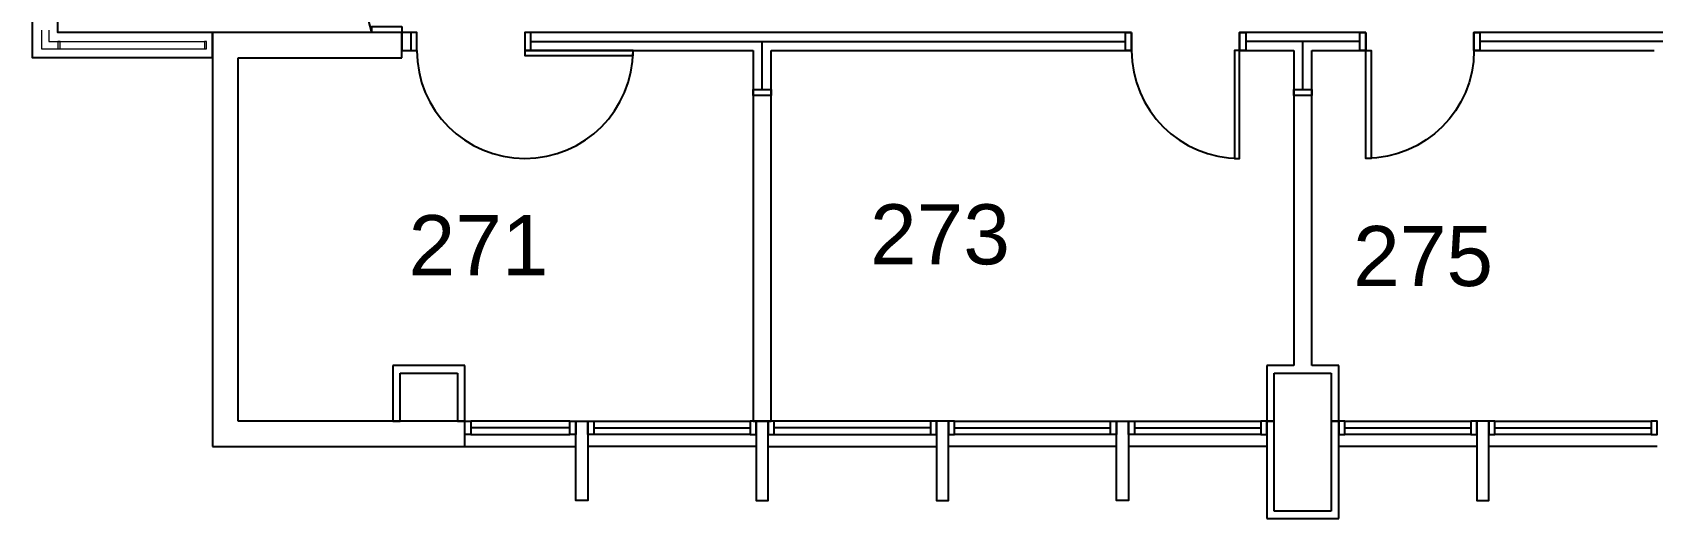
# Model space of a CAD drawing. Header units: inches. Extents: x -60 to 4788, y -1491 to 1233.
# Drawn here: x -60 to 480, y -24 to 138 of the extents above; entities that cross this region are included whole.
import ezdxf

# ---------------------------------------------------------------- set-up
doc = ezdxf.new("R2010")
doc.units = ezdxf.units.IN
doc.header["$LTSCALE"] = 48
doc.header["$MEASUREMENT"] = 0
doc.layers.add('A-Anno-Note', color=231, linetype='Continuous', lineweight=25)
doc.layers.add('A-FLOR-HRAL', color=4, linetype='Continuous', lineweight=5)
for name, color, linetype in [('A-DOOR', 4, 'Continuous'), ('A-FLOR-FD', 1, 'Continuous'), ('A-GLAZ', 3, 'Continuous'), ('A-WALL', 5, 'Continuous'), ('A-WALL-JAMB', 6, 'Continuous')]:
    doc.layers.add(name, color=color, linetype=linetype)

# ---------------------------------------------------------------- blocks, each defined once
blk = doc.blocks.new('*U121')
at = {"linetype": 'ByBlock', "lineweight": -2}
for p, q in [((138, 0), (0, 0)), ((8.5, -8.5), (129.5, -8.5))]:
    blk.add_line(p, q, dxfattribs=at)
at = {"lineweight": -2}
for p, q in [((138, 0), (0, 0)), ((8.5, -8.5), (129.5, -8.5))]:
    blk.add_line(p, q, dxfattribs=at)
blk = doc.blocks.new('*U146')
at = {"linetype": 'ByBlock', "lineweight": -2}
for p, q in [((106.25, 3), (1.25, 3)), ((1.25, -3), (106.25, -3))]:
    blk.add_line(p, q, dxfattribs=at)
at = {"lineweight": -2}
for p, q in [((106.25, 3), (1.25, 3)), ((1.25, -3), (106.25, -3))]:
    blk.add_line(p, q, dxfattribs=at)
blk = doc.blocks.new('*U157')
at = {"linetype": 'ByBlock', "lineweight": -2}
for p, q in [((6, 0), (66, 0)), ((66, -6), (66, 0)), ((102, 0), (102, -6)), ((120, 0), (102, 0)), ((186, 0), (126, 0)), ((186, -6), (186, 0)), ((222, 0), (222, -6)), ((240, 0), (222, 0)), ((264, 0), (246, 0)), ((264, -6), (264, 0)), ((300, 0), (300, -6)), ((420, 0), (300, 0)), ((502, 0), (426, 0)), ((502, -6), (502, 0)), ((538, 0), (538, -6)), ((543, 0), (538, 0)), ((543, -6), (543, 0)), ((0, -6), (36, -6)), ((42, -6), (66, -6)), ((102, -6), (186, -6)), ((222, -6), (264, -6)), ((300, -6), (502, -6)), ((538, -6), (543, -6))]:
    blk.add_line(p, q, dxfattribs=at)
at = {"lineweight": -2}
for p, q in [((6, 0), (66, 0)), ((66, -6), (66, 0)), ((102, 0), (102, -6)), ((120, 0), (102, 0)), ((186, 0), (126, 0)), ((186, -6), (186, 0)), ((222, 0), (222, -6)), ((240, 0), (222, 0)), ((264, 0), (246, 0)), ((264, -6), (264, 0)), ((300, 0), (300, -6)), ((420, 0), (300, 0)), ((502, 0), (426, 0)), ((502, -6), (502, 0)), ((538, 0), (538, -6)), ((543, 0), (538, 0)), ((543, -6), (543, 0)), ((0, -6), (36, -6)), ((42, -6), (66, -6)), ((102, -6), (186, -6)), ((222, -6), (264, -6)), ((300, -6), (502, -6)), ((538, -6), (543, -6))]:
    blk.add_line(p, q, dxfattribs=at)
blk = doc.blocks.new('*U160')
at = {"linetype": 'ByBlock', "lineweight": -2}
for p, q in [((0, 3), (0, -3)), ((123.5, 3), (0, 3)), ((0, -3), (123.5, -3))]:
    blk.add_line(p, q, dxfattribs=at)
at = {"lineweight": -2}
for p, q in [((0, 3), (0, -3)), ((123.5, 3), (0, 3)), ((0, -3), (123.5, -3))]:
    blk.add_line(p, q, dxfattribs=at)
blk = doc.blocks.new('*U237')
at = {"linetype": 'ByBlock', "lineweight": -2}
for p, q in [((31.25, 0), (-1.25, 0)), ((1.25, -2.5), (31.25, -2.5)), ((31.25, -2.5), (31.25, 0))]:
    blk.add_line(p, q, dxfattribs=at)
at = {"lineweight": -2}
for p, q in [((31.25, 0), (-1.25, 0)), ((1.25, -2.5), (31.25, -2.5)), ((31.25, -2.5), (31.25, 0))]:
    blk.add_line(p, q, dxfattribs=at)
blk = doc.blocks.new('*U238')
at = {"linetype": 'ByBlock', "lineweight": -2}
for p, q in [((31.25, 0), (1.25, 0)), ((31.25, -2.5), (31.25, 0)), ((-1.25, -2.5), (31.25, -2.5))]:
    blk.add_line(p, q, dxfattribs=at)
at = {"lineweight": -2}
for p, q in [((31.25, 0), (1.25, 0)), ((31.25, -2.5), (31.25, 0)), ((-1.25, -2.5), (31.25, -2.5))]:
    blk.add_line(p, q, dxfattribs=at)
blk = doc.blocks.new('*U239')
at = {"linetype": 'ByBlock', "lineweight": -2}
for p, q in [((9, 1.25), (0, 1.25)), ((24, 1.25), (15, 1.25)), ((2.5, -1.25), (21.5, -1.25))]:
    blk.add_line(p, q, dxfattribs=at)
at = {"lineweight": -2}
for p, q in [((9, 1.25), (0, 1.25)), ((24, 1.25), (15, 1.25)), ((2.5, -1.25), (21.5, -1.25))]:
    blk.add_line(p, q, dxfattribs=at)
blk = doc.blocks.new('*U240')
at = {"linetype": 'ByBlock', "lineweight": -2}
for p, q in [((21.5, 1.25), (2.5, 1.25)), ((0, -1.25), (24, -1.25))]:
    blk.add_line(p, q, dxfattribs=at)
at = {"lineweight": -2}
for p, q in [((21.5, 1.25), (2.5, 1.25)), ((0, -1.25), (24, -1.25))]:
    blk.add_line(p, q, dxfattribs=at)
blk = doc.blocks.new('*U241')
at = {"linetype": 'ByBlock', "lineweight": -2}
for p, q in [((0, 0), (0, -8.5)), ((84, 0), (0, 0)), ((0, -8.5), (75.5, -8.5))]:
    blk.add_line(p, q, dxfattribs=at)
at = {"lineweight": -2}
for p, q in [((0, 0), (0, -8.5)), ((84, 0), (0, 0)), ((0, -8.5), (75.5, -8.5))]:
    blk.add_line(p, q, dxfattribs=at)
blk = doc.blocks.new('*U260')
at = {"linetype": 'ByBlock', "lineweight": -2}
for p, q in [((0, 0), (0, -2.5)), ((16, 0), (0, 0)), ((0, -2.5), (18.5, -2.5))]:
    blk.add_line(p, q, dxfattribs=at)
at = {"lineweight": -2}
for p, q in [((0, 0), (0, -2.5)), ((16, 0), (0, 0)), ((0, -2.5), (18.5, -2.5))]:
    blk.add_line(p, q, dxfattribs=at)
blk = doc.blocks.new('*U261')
at = {"linetype": 'ByBlock', "lineweight": -2}
for p, q in [((21.5, 1.25), (-2.5, 1.25)), ((0, -1.25), (19, -1.25))]:
    blk.add_line(p, q, dxfattribs=at)
at = {"lineweight": -2}
for p, q in [((21.5, 1.25), (-2.5, 1.25)), ((0, -1.25), (19, -1.25))]:
    blk.add_line(p, q, dxfattribs=at)
blk = doc.blocks.new('*U262')
at = {"linetype": 'ByBlock', "lineweight": -2}
for p, q in [((17.25, 0), (1.25, 0)), ((17.25, -2.5), (17.25, 0)), ((-1.25, -2.5), (17.25, -2.5))]:
    blk.add_line(p, q, dxfattribs=at)
at = {"lineweight": -2}
for p, q in [((17.25, 0), (1.25, 0)), ((17.25, -2.5), (17.25, 0)), ((-1.25, -2.5), (17.25, -2.5))]:
    blk.add_line(p, q, dxfattribs=at)
blk = doc.blocks.new('*U267')
at = {"linetype": 'ByBlock', "lineweight": -2}
for p, q in [((0, 0), (0, -8.5)), ((54.5, 0), (0, 0)), ((0, -8.5), (63, -8.5))]:
    blk.add_line(p, q, dxfattribs=at)
at = {"lineweight": -2}
for p, q in [((0, 0), (0, -8.5)), ((54.5, 0), (0, 0)), ((0, -8.5), (63, -8.5))]:
    blk.add_line(p, q, dxfattribs=at)
blk = doc.blocks.new('*U268')
at = {"linetype": 'ByBlock', "lineweight": -2}
for p, q in [((0, 0), (0, -2.5)), ((18.5, 0), (0, 0)), ((0, -2.5), (16, -2.5))]:
    blk.add_line(p, q, dxfattribs=at)
at = {"lineweight": -2}
for p, q in [((0, 0), (0, -2.5)), ((18.5, 0), (0, 0)), ((0, -2.5), (16, -2.5))]:
    blk.add_line(p, q, dxfattribs=at)
blk = doc.blocks.new('*U269')
at = {"linetype": 'ByBlock', "lineweight": -2}
for p, q in [((0, 0), (0, -2.5)), ((16, 0), (0, 0)), ((0, -2.5), (18.5, -2.5))]:
    blk.add_line(p, q, dxfattribs=at)
at = {"lineweight": -2}
for p, q in [((0, 0), (0, -2.5)), ((16, 0), (0, 0)), ((0, -2.5), (18.5, -2.5))]:
    blk.add_line(p, q, dxfattribs=at)

msp = doc.modelspace()

# ---------------------------------------------------------------- linework, layer by layer
at = {"layer": 'A-DOOR', "linetype": 'ByBlock', "lineweight": -2}
for points in [[(63, 140), (63, 138), (53, 138), (53, 140)], [(104, 132), (104, 130.25), (140, 130.25), (140, 132)], [(342, 132), (340.25, 132), (340.25, 96), (342, 96)], [(384, 132), (385.75, 132), (385.75, 96), (384, 96)]]:
    msp.add_lwpolyline(points, close=True, dxfattribs=at)
for centre, end in [((104, 132), 0), ((342, 132), 270)]:
    msp.add_arc(centre, 36, 180, end, dxfattribs=at)
at = {"layer": 'A-DOOR', "linetype": 'ByBlock', "lineweight": -2, "extrusion": (0, -2.93727e-58, -1)}
msp.add_arc((-384, 132), 36, 180, 270, dxfattribs=at)
at = {"layer": 'A-FLOR-FD'}
msp.add_lwpolyline([(53, 138), (14.75, 283)], dxfattribs=at)
at = {"layer": 'A-FLOR-HRAL', "flags": 128}
for points in [[(-57, 138.75), (-57, 132.5), (-2.75, 132.5)], [(-54.5, 138.75), (-54.5, 135), (-2.75, 135)]]:
    msp.add_lwpolyline(points, dxfattribs=at)
at = {"layer": 'A-FLOR-HRAL'}
for points in [[(-50.75, 135), (-51.5, 135), (-51.5, 132.5), (-50.75, 132.5)], [(-2, 135), (-2.75, 135), (-2.75, 132.5), (-2, 132.5)]]:
    msp.add_lwpolyline(points, close=True, dxfattribs=at)
at = {"layer": 'A-GLAZ'}
for p, q in [((106, 135), (304, 135)), ((182, 135), (304, 135)), ((183, 119), (183, 135)), ((382, 135), (344, 135)), ((363, 119), (363, 135)), ((502, 135), (422, 135)), ((119, 8.5), (86, 8.5)), ((119, 6.25), (86, 6.25)), ((127, 8.5), (179, 8.5)), ((127, 6.25), (179, 6.25)), ((239, 8.5), (187, 8.5)), ((239, 6.25), (187, 6.25)), ((247, 8.5), (299, 8.5)), ((247, 6.25), (299, 6.25)), ((307, 8.5), (349, 8.5)), ((307, 6.25), (349, 6.25)), ((377, 8.5), (419, 8.5)), ((377, 6.25), (419, 6.25)), ((427, 8.5), (479, 8.5)), ((427, 6.25), (479, 6.25)), ((84, 0), (121, 0)), ((86, 4), (119, 4)), ((181, 0), (125, 0)), ((179, 4), (127, 4)), ((185, 0), (241, 0)), ((187, 4), (239, 4)), ((301, 0), (245, 0)), ((299, 4), (247, 4)), ((351, 0), (305, 0)), ((349, 4), (307, 4)), ((421, 0), (375, 0)), ((419, 4), (377, 4)), ((481, 0), (425, 0)), ((479, 4), (427, 4))]:
    msp.add_line(p, q, dxfattribs=at)
at = {"layer": 'A-WALL'}
for points in [[(0, 129.5), (-60, 129.5), (-60, 680.5), (0, 680.5)], [(0, 129.5), (0, 138), (-51.5, 138), (-51.5, 672), (0, 672), (0, 680.5)]]:
    msp.add_lwpolyline(points, dxfattribs=at)
at = {"layer": 'A-WALL-JAMB'}
for points in [[(68, 132), (68, 138), (66, 138), (66, 132)], [(106, 132), (106, 138), (104, 138), (104, 132)], [(306, 138), (306, 132), (304, 132), (304, 138)], [(344, 138), (344, 132), (342, 132), (342, 138)], [(384, 138), (384, 132), (382, 132), (382, 138)], [(422, 138), (422, 132), (420, 132), (420, 138)], [(180, 119), (186, 119), (186, 117), (180, 117)], [(360, 119), (366, 119), (366, 117), (360, 117)], [(86, 8.5), (86, 4), (84, 4), (84, 8.5)], [(121, 8.5), (121, 4), (119, 4), (119, 8.5)], [(121, 8.5), (125, 8.5), (125, -18), (121, -18)], [(127, 8.5), (127, 4), (125, 4), (125, 8.5)], [(179, 8.5), (179, 4), (181, 4), (181, 8.5)], [(185, 8.5), (181, 8.5), (181, -18), (185, -18)], [(185, 8.5), (185, 4), (187, 4), (187, 8.5)], [(239, 8.5), (239, 4), (241, 4), (241, 8.5)], [(245, 8.5), (241, 8.5), (241, -18), (245, -18)], [(245, 8.5), (245, 4), (247, 4), (247, 8.5)], [(301, 8.5), (301, 4), (299, 4), (299, 8.5)], [(301, 8.5), (305, 8.5), (305, -18), (301, -18)], [(307, 8.5), (307, 4), (305, 4), (305, 8.5)], [(349, 8.5), (349, 4), (351, 4), (351, 8.5)], [(375, 8.5), (375, 4), (377, 4), (377, 8.5)], [(419, 8.5), (419, 4), (421, 4), (421, 8.5)], [(425, 8.5), (421, 8.5), (421, -18), (425, -18)], [(425, 8.5), (425, 4), (427, 4), (427, 8.5)], [(479, 8.5), (479, 4), (481, 4), (481, 8.5)]]:
    msp.add_lwpolyline(points, close=True, dxfattribs=at)

# ---------------------------------------------------------------- block references
at = {"layer": 'A-WALL'}
for name, p, rotation in [('*U121', (0, 0), 90), ('*U267', (63, 129.5), 179.9999999999984), ('*U157', (606, 132), 179.9999999999984), ('*U160', (183, 8.5), 90), ('*U146', (363, 25.75), 90), ('*U261', (62.5, 25.75), 359.9999999996443), ('*U262', (62.5, 25.75), 270), ('*U260', (81.5, 8.5), 90), ('*U239', (351, 25.75), 359.9999999994411), ('*U268', (351, 8.5), 90), ('*U269', (372.5, 8.5), 90), ('*U241', (84, 0), 179.999999999998), ('*U237', (351, -22.75), 90), ('*U238', (372.5, -22.75), 90), ('*U240', (351, -22.75), 359.9999999996385)]:
    msp.add_blockref(name, p, dxfattribs=dict(at, rotation=rotation))

# ---------------------------------------------------------------- texts
at = {"layer": 'A-Anno-Note', "char_height": 20, "attachment_point": 1}
for s, insert in [('{\\fArial|b0|i0|c0|p34;273}', (218.91, 80.72)), ('{\\fArial|b0|i0|c0|p34;271}', (65.27, 77.11)), ('{\\fArial|b0|i0|c0|p34;275}', (379.77, 73.49))]:
    msp.add_mtext(s, dxfattribs=dict(at, insert=insert))

doc.saveas('drawing.dxf')
